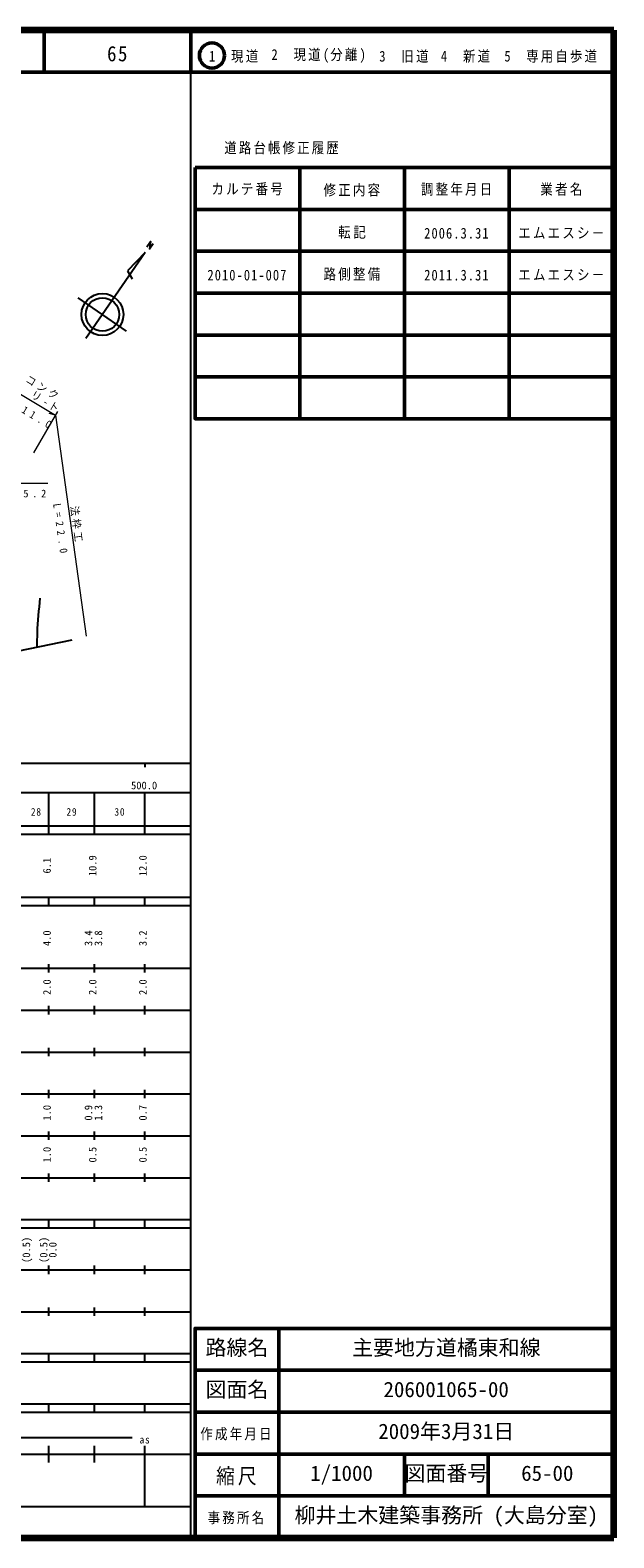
# Model space of a CAD drawing. Units: millimetres, scale not verified. Extents: x 40000 to 680000, y 20000 to 380000.
# Drawn here: x 540623 to 680000, y 20000 to 380000 of the extents above; entities that cross this region are included whole.
import ezdxf
from ezdxf.enums import TextEntityAlignment as Align

# ---------------------------------------------------------------- set-up
doc = ezdxf.new("R2010")
doc.units = ezdxf.units.MM
doc.header["$LTSCALE"] = 1000
for name, color, linetype, lineweight in [('M-BGD', 7, 'Continuous', 25), ('M-STR-HTXT', 7, 'Continuous', 13), ('M-TTL', 2, 'Continuous', 140), ('M-TTL-BAND', 7, 'Continuous', 25), ('M-TTL-FRAM', 2, 'Continuous', 50), ('M-TTL-LINE', 7, 'Continuous', 50)]:
    doc.layers.add(name, color=color, linetype=linetype, lineweight=lineweight)
doc.layers.add('M-TTL-TXT', color=7, linetype='Continuous')
doc.styles.add('ＭＳ ゴシック', font='')
doc.styles.get('ＭＳ ゴシック').set_extended_font_data('MS Gothic')

# ---------------------------------------------------------------- blocks, each defined once
blk = doc.blocks.new('MARK28C15L14W1')
at = {"color": 7, "linetype": 'Continuous', "lineweight": 13}
blk.add_line((0, 0), (0.014, -0.05), dxfattribs=at)

msp = doc.modelspace()

# ---------------------------------------------------------------- linework, layer by layer
at = {"layer": 'M-BGD'}
for p, q in [((568110, 326920), (553910, 306344)), ((568110, 326920), (563879, 322550)), ((563879, 322550), (564957, 320591)), ((563647, 308130), (552125, 316082)), ((530658, 230323), (550636, 234396))]:
    msp.add_line(p, q, dxfattribs=at)
msp.add_lwpolyline([(568490, 328239), (569366, 329509), (569146, 327781), (570020, 329060)], dxfattribs=at)
for radius in [5000, 4000]:
    msp.add_circle((557886, 312106), radius, dxfattribs=at)
msp.add_open_spline([(542323, 232701), (542326, 233826), (542329, 234951), (542365, 236074), (542453, 238848), (542740, 241613), (543028, 244379)], degree=3, knots=[0, 0, 0, 0, 1, 1, 1, 2, 2, 2, 2], dxfattribs=at)
at = {"layer": 'M-STR-HTXT'}
for p, q in [((537936, 293303), (546657, 288088)), ((547159, 288952), (541404, 279043)), ((546657, 288088), (553981, 235332))]:
    msp.add_line(p, q, dxfattribs=at)
msp.add_lwpolyline([(522498, 253183), (525004, 271856), (544850, 271856)], dxfattribs=at)
at = {"layer": 'M-TTL'}
for p, q in [((680000, 380000), (40000, 380000)), ((680000, 20000), (680000, 380000)), ((40000, 20000), (680000, 20000))]:
    msp.add_line(p, q, dxfattribs=at)
at = {"layer": 'M-TTL-BAND'}
for p, q in [((579000, 20000), (579000, 370000)), ((40000, 205000), (579000, 205000)), ((568000, 205000), (568000, 204000)), ((68000, 198000), (579000, 198000)), ((545100, 188000), (545100, 198000)), ((556000, 188000), (556000, 198000)), ((568000, 188000), (568000, 198000)), ((40000, 190000), (579000, 190000)), ((40000, 188000), (579000, 188000)), ((40000, 173000), (579000, 173000)), ((545100, 171000), (545100, 173000)), ((556000, 171000), (556000, 173000)), ((568000, 171000), (568000, 173000)), ((40000, 171000), (579000, 171000)), ((40000, 156000), (579000, 156000)), ((545100, 155000), (545100, 157000)), ((556000, 155000), (556000, 157000)), ((568000, 155000), (568000, 157000)), ((46000, 146000), (579000, 146000)), ((545100, 145000), (545100, 147000)), ((556000, 145000), (556000, 147000)), ((568000, 145000), (568000, 147000)), ((545100, 135000), (545100, 137000)), ((556000, 135000), (556000, 137000)), ((568000, 135000), (568000, 137000)), ((52000, 136000), (579000, 136000)), ((46000, 126000), (579000, 126000)), ((545100, 125000), (545100, 127000)), ((556000, 125000), (556000, 127000)), ((568000, 125000), (568000, 127000)), ((52000, 116000), (579000, 116000)), ((545100, 115000), (545100, 117000)), ((556000, 115000), (556000, 117000)), ((568000, 115000), (568000, 117000)), ((46000, 106000), (579000, 106000)), ((545100, 105000), (545100, 107000)), ((556000, 105000), (556000, 107000)), ((568000, 105000), (568000, 107000)), ((40000, 96000), (579000, 96000)), ((40000, 94000), (579000, 94000)), ((545100, 94000), (545100, 96000)), ((556000, 94000), (556000, 96000)), ((568000, 94000), (568000, 96000)), ((49000, 84000), (579000, 84000)), ((545100, 83000), (545100, 85000)), ((556000, 83000), (556000, 85000)), ((568000, 83000), (568000, 85000)), ((40000, 74000), (579000, 74000)), ((545100, 73000), (545100, 75000)), ((556000, 73000), (556000, 75000)), ((568000, 73000), (568000, 75000)), ((40000, 64000), (579000, 64000)), ((40000, 62000), (579000, 62000)), ((545100, 62000), (545100, 64000)), ((556000, 62000), (556000, 64000)), ((568000, 62000), (568000, 64000)), ((40000, 52000), (579000, 52000)), ((545100, 50000), (545100, 52000)), ((556000, 50000), (556000, 52000)), ((568000, 50000), (568000, 52000)), ((40000, 50000), (579000, 50000)), ((175500, 44000), (565000, 44000)), ((40000, 40000), (579000, 40000)), ((545100, 38000), (545100, 42000)), ((556000, 38000), (556000, 42000)), ((568000, 27500), (568000, 42000)), ((68000, 27500), (579000, 27500))]:
    msp.add_line(p, q, dxfattribs=at)
at = {"layer": 'M-TTL-FRAM'}
msp.add_line((580000, 347197), (680000, 347197), dxfattribs=at)
for points in [[(580000, 347197), (580000, 287197), (680000, 287197)], [(680000, 70000), (580000, 70000), (580000, 20000)]]:
    msp.add_lwpolyline(points, dxfattribs=at)
at = {"layer": 'M-TTL-LINE'}
for p, q in [((543996, 380000), (543996, 370000)), ((579000, 380000), (579000, 370000)), ((40000, 370000), (680000, 370000)), ((605000, 347197), (605000, 287197)), ((630000, 347197), (630000, 287197)), ((655000, 347197), (655000, 287197)), ((580000, 337197), (680000, 337197)), ((580000, 327197), (680000, 327197)), ((580000, 317197), (680000, 317197)), ((580000, 307197), (680000, 307197)), ((580000, 297197), (680000, 297197)), ((600000, 70000), (600000, 20000)), ((680000, 60000), (580000, 60000)), ((680000, 50000), (580000, 50000)), ((680000, 40000), (580000, 40000)), ((630000, 40000), (630000, 30000)), ((650000, 40000), (650000, 30000)), ((680000, 30000), (580000, 30000))]:
    msp.add_line(p, q, dxfattribs=at)
msp.add_circle((584031, 373958), 3000, dxfattribs=at)

# ---------------------------------------------------------------- block references
at = {"layer": 'M-STR-HTXT', "xscale": 30000, "yscale": 30000, "rotation": 239.12319}
msp.add_blockref('MARK28C15L14W1', (546657, 288088), dxfattribs=at)

# ---------------------------------------------------------------- texts
at = {"layer": 'M-STR-HTXT', "char_height": 1833, "attachment_point": 7, "style": 'ＭＳ ゴシック'}
for s, insert, rotation in [('\\T1.31;\\W0.95;コンク', (539267, 296023), 329), ('\\T1.83;\\W0.95;L=11.0', (534683, 291017), 329), ('\\T1.38;\\W0.95;リ-ト', (540542, 292344), 329.1), ('\\T1.83;\\W0.95;L=22.0', (546064, 266898), 278.1), ('\\T1.31;\\W0.95;法枠工', (550019, 266245), 277.4)]:
    msp.add_mtext(s, dxfattribs=dict(at, insert=insert, rotation=rotation))
at = {"layer": 'M-STR-HTXT', "insert": (525173, 267953), "char_height": 1833, "attachment_point": 7, "style": 'ＭＳ ゴシック'}
msp.add_mtext('\\T1.7;φ600L=5.2', dxfattribs=at)
at = {"layer": 'M-TTL-BAND', "style": 'ＭＳ ゴシック'}
msp.add_text('500.0', height=1833, dxfattribs=at).set_placement((564719, 198195), align=Align.BOTTOM_LEFT)
for s, p in [('6.1', (546100, 178625)), ('10.9', (557000, 178000)), ('12.0', (569000, 178000)), ('4.0', (546100, 161299)), ('3.4', (556000, 161299)), ('3.8', (558370, 161299)), ('3.2', (569000, 161299)), ('2.0', (546100, 149625)), ('2.0', (557000, 149625)), ('2.0', (569000, 149625)), ('1.0', (546100, 119625)), ('0.9', (556000, 119625)), ('1.3', (558370, 119625)), ('0.7', (569000, 119625)), ('1.0', (546100, 109625)), ('0.5', (557000, 109625)), ('0.5', (569000, 109625)), ('(0.5)', (541170, 85639)), ('(0.5)', (545300, 85639)), ('0.0', (547470, 86889))]:
    msp.add_text(s, height=1833, rotation=90, dxfattribs=at).set_placement(p, align=Align.BOTTOM_LEFT)
at = {"layer": 'M-TTL-BAND', "char_height": 1833, "attachment_point": 7, "style": 'ＭＳ ゴシック'}
for s, insert in [('\\T1.16;\\W0.9;28', (540800, 192405)), ('\\T1.16;\\W0.9;29', (549300, 192405)), ('\\T1.16;\\W0.9;30', (560750, 192405)), ('\\T1.16;\\W0.9;as', (566750, 42500))]:
    msp.add_mtext(s, dxfattribs=dict(at, insert=insert))
at = {"layer": 'M-TTL-TXT', "style": 'ＭＳ ゴシック'}
for s, p in [('路線名', (582500, 62500)), ('主要地方道橘東和線', (617500, 62500)), ('図面名', (582500, 52500)), ('206001065-00', (625000, 52500)), ('2009年3月31日', (623750, 42500)), ('1/1000', (607500, 32500)), ('図面番号', (630000, 32500)), ('65-00', (657875, 32500)), ('柳井土木建築事務所 (大島分室)', (603750, 22500))]:
    msp.add_text(s, height=3666, dxfattribs=at).set_placement(p, align=Align.BOTTOM_LEFT)
at = {"layer": 'M-TTL-TXT', "attachment_point": 7, "style": 'ＭＳ ゴシック'}
for s, insert, char_height in [('\\T1.16;\\W0.9;65', (558996, 372500), 3666), ('\\T1.18;\\W0.85;1\u3000現道', (583323, 372208), 2566), ('\\T1.18;\\W0.85;2\u3000現道(分離)', (598244, 372208), 2566), ('\\T1.18;\\W0.85;3\u3000旧道', (623996, 372208), 2566), ('\\T1.18;\\W0.85;4\u3000新道', (638699, 372208), 2566), ('\\T1.17;\\W0.85;5\u3000専用自歩道', (653853, 372208), 2566), ('\\T1.17;\\W0.85;道路台帳修正履歴', (586968, 350363), 2566), ('\\T1.18;\\W0.85;カルテ番号', (583925, 340527), 2566), ('\\T1.18;\\W0.85;修正内容', (610675, 340273), 2566), ('\\T1.18;\\W0.85;調整年月日', (633925, 340447), 2566), ('\\T1.19;\\W0.85;業者名', (662425, 340447), 2566), ('\\T1.22;\\W0.85;転記', (614175, 330197), 2566), ('\\T1.17;\\W0.85;2006.3.31', (634712, 330197), 2566), ('\\T1.18;\\W0.85;エムエスシ－', (657175, 330197), 2566), ('\\T1.17;\\W0.85;2010-01-007', (582962, 320197), 2566), ('\\T1.18;\\W0.85;路側整備', (610675, 320197), 2566), ('\\T1.17;\\W0.85;2011.3.31', (634712, 320197), 2566), ('\\T1.18;\\W0.85;エムエスシ－', (657175, 320197), 2566), ('\\T1.18;\\W0.85;作成年月日', (581250, 43250), 2566), ('\\T1.16;\\W0.9;縮尺', (585000, 32500), 3666), ('\\T1.18;\\W0.85;事務所名', (583000, 23250), 2566)]:
    msp.add_mtext(s, dxfattribs=dict(at, insert=insert, char_height=char_height))

doc.saveas('drawing.dxf')
